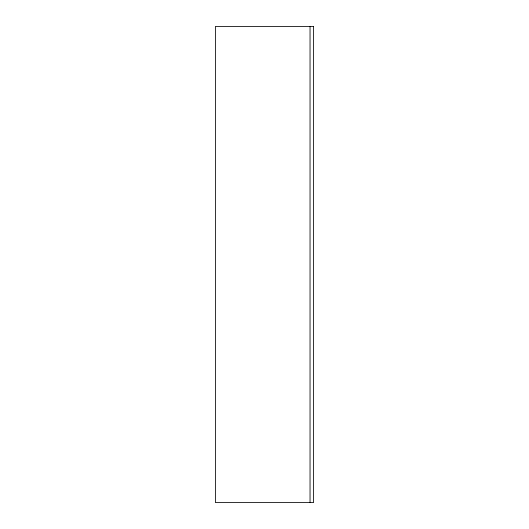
<?xml version="1.0" encoding="UTF-8"?>
<svg xmlns="http://www.w3.org/2000/svg" width="529" height="529" viewBox="0 0 529 529"><rect width="100%" height="100%" fill="white"/><g stroke="black" fill="none" stroke-linecap="round" stroke-linejoin="round"><path stroke-width="0.79" d="M310.04 26.45L310.04 502.55M313.585 26.45L215.415 26.45L215.415 502.55L313.585 502.55L313.585 26.45"/></g></svg>
